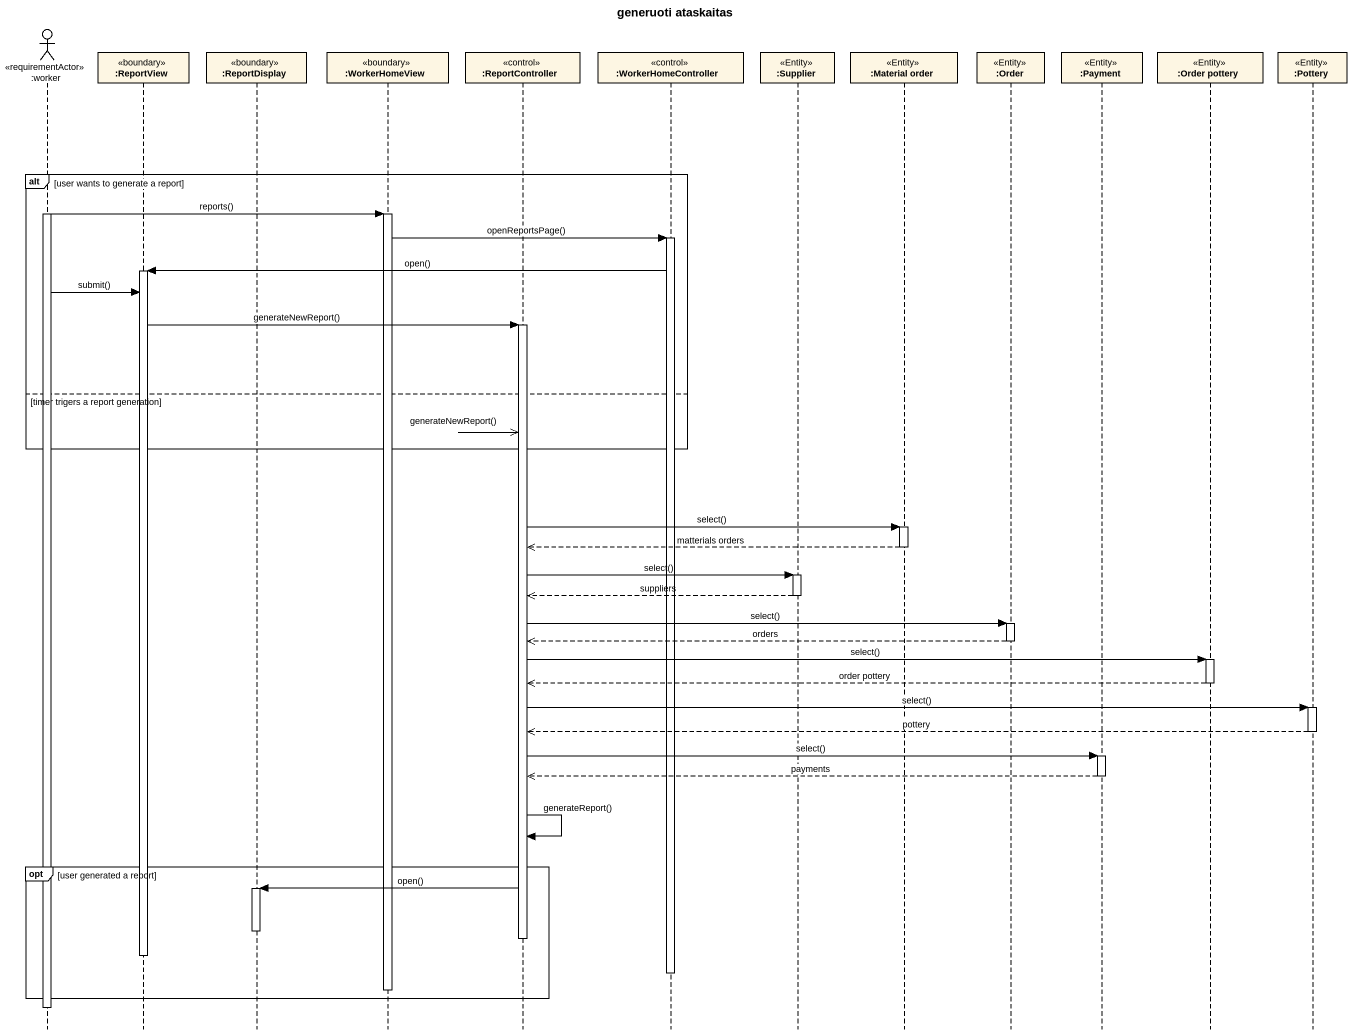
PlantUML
@startuml
title generuoti ataskaitas
hide footbox
actor ":worker" as worker <<requirementActor>>
participant ":ReportView" as ReportView <<boundary>>
participant ":ReportDisplay" as ReportDisplay <<boundary>>
participant ":WorkerHomeView" as WorkerHomeView <<boundary>>
participant ":ReportController" as ReportController <<control>>
participant ":WorkerHomeController" as WorkerHomeController <<control>>
participant ":Supplier" as Supplier <<Entity>>
participant ":Material order" as Material_order <<Entity>>
participant ":Order" as Order <<Entity>>
participant ":Payment" as Payment <<Entity>>
participant ":Order pottery" as Order_pottery <<Entity>>
participant ":Pottery" as Pottery <<Entity>>

alt user wants to generate a report
  activate worker
  worker -> WorkerHomeView : reports()
  activate WorkerHomeView
  WorkerHomeView -> WorkerHomeController : openReportsPage()
  activate WorkerHomeController
  WorkerHomeController -> ReportView : open()
  activate ReportView
  worker -> ReportView : submit()
  ReportView -> ReportController : generateNewReport()
  activate ReportController
else timer trigers a report generation
  ReportController ->> ReportController : generateNewReport()
end
ReportController -> Material_order : select()
activate Material_order
Material_order -->> ReportController : matterials orders
deactivate Material_order
ReportController -> Supplier : select()
activate Supplier
Supplier -->> ReportController : suppliers
deactivate Supplier
ReportController -> Order : select()
activate Order
Order -->> ReportController : orders
deactivate Order
ReportController -> Order_pottery : select()
activate Order_pottery
Order_pottery -->> ReportController : order pottery
deactivate Order_pottery
ReportController -> Pottery : select()
activate Pottery
Pottery -->> ReportController : pottery
deactivate Pottery
ReportController -> Payment : select()
activate Payment
Payment -->> ReportController : payments
deactivate Payment
ReportController -> ReportController : generateReport()
opt user generated a report
  ReportController -> ReportDisplay : open()
  activate ReportDisplay
  deactivate ReportDisplay
  deactivate ReportController
  deactivate ReportView
  deactivate WorkerHomeController
  deactivate WorkerHomeView
end
deactivate worker
@enduml
